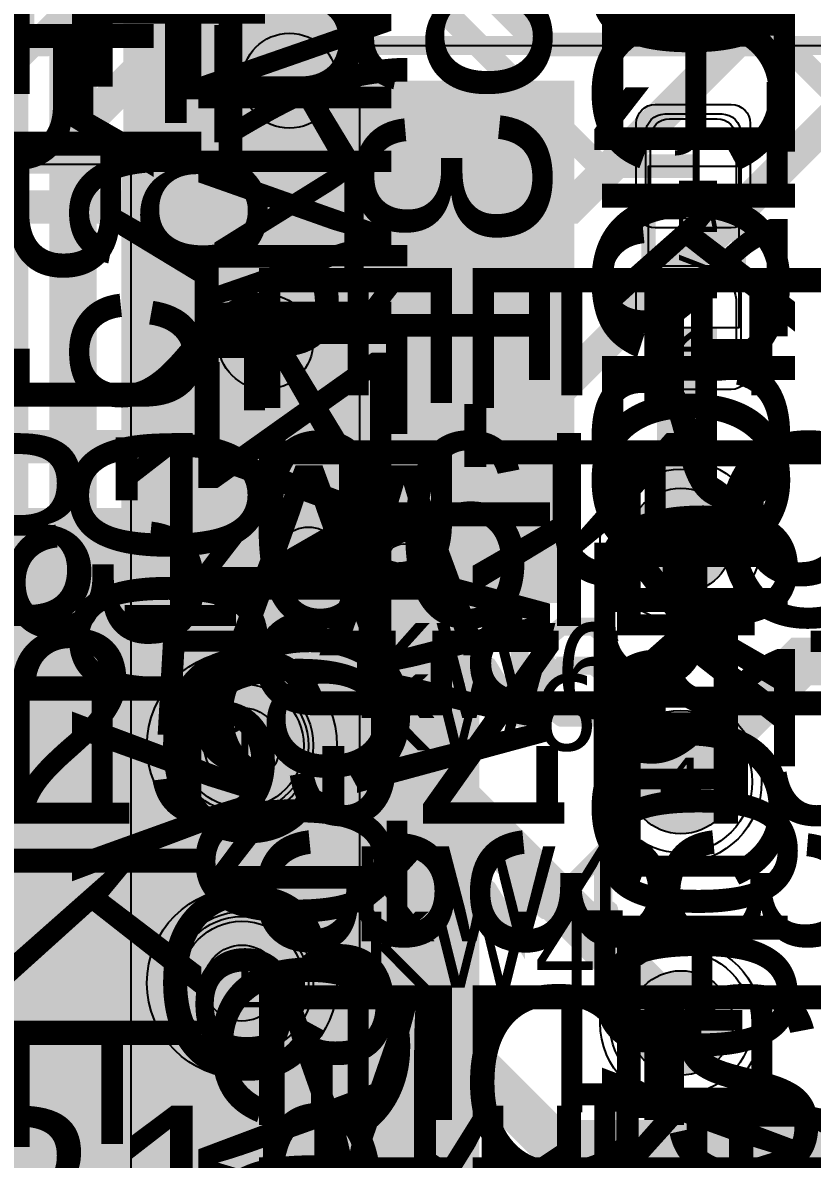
# Model space of a CAD drawing. Extents: x -98 to 119, y -207 to 98.
# Drawn here: x 42.19 to 50.5, y -7.61 to 4.36 of the extents above; entities that cross this region are included whole.
import ezdxf
from ezdxf.enums import TextEntityAlignment as Align

# ---------------------------------------------------------------- set-up
doc = ezdxf.new("R2010")
doc.units = 0
doc.header["$MEASUREMENT"] = 0
for name, color, linetype in [('ASSEMBLY_OUTLINES_BTM', 191, 'CONTINUOUS'), ('ASSEMBLY_OUTLINES_TOP', 102, 'CONTINUOUS'), ('ASSEMBLY_PART_NUMBERS_BTM', 191, 'CONTINUOUS'), ('ASSEMBLY_PART_NUMBERS_TOP', 102, 'CONTINUOUS'), ('ASSEMBLY_REF_DES_BTM', 191, 'CONTINUOUS'), ('ASSEMBLY_REF_DES_TOP', 102, 'CONTINUOUS'), ('BOARD_OUTLINE', 10, 'CONTINUOUS'), ('DRILL_DRAWING', 21, 'CONTINUOUS'), ('GENERATED_SILKSCREEN_BTM', 255, 'CONTINUOUS'), ('GENERATED_SILKSCREEN_TOP', 140, 'CONTINUOUS'), ('MANUFACTURING_OUTLINES', 10, 'CONTINUOUS'), ('MOUNTING_HOLES_LAYER_BOT17', 42, 'CONTINUOUS'), ('MOUNTING_HOLES_LAYER_TOP', 42, 'CONTINUOUS'), ('PART_HOLES_LAYER_BOTTOM', 30, 'CONTINUOUS'), ('PART_HOLES_LAYER_TOP', 30, 'CONTINUOUS'), ('PART_PADS_LAYER_BOTTOM', 230, 'CONTINUOUS'), ('PART_PADS_LAYER_TOP', 150, 'CONTINUOUS'), ('PART_PADS_SMD_TOP', 150, 'CONTINUOUS'), ('PIN_NUMBERS_BTM', 8, 'CONTINUOUS'), ('PIN_NUMBERS_TOP', 8, 'CONTINUOUS'), ('PLACEMENT_OUTLINES_BTM', 222, 'CONTINUOUS'), ('PLACEMENT_OUTLINES_TOP', 130, 'CONTINUOUS'), ('PLANE_DATA_LAYER_BOTTOM', 230, 'CONTINUOUS'), ('PLANE_DATA_LAYER_TOP', 150, 'CONTINUOUS'), ('PLANE_SHAPES_LAYER_BOTTOM', 230, 'CONTINUOUS'), ('PLANE_SHAPES_LAYER_TOP', 150, 'CONTINUOUS'), ('ROUTE_BORDER', 151, 'CONTINUOUS'), ('SILKSCREEN_OUTLINES_BTM', 211, 'CONTINUOUS'), ('SILKSCREEN_OUTLINES_TOP', 150, 'CONTINUOUS'), ('SILKSCREEN_REF_DES_TOP', 150, 'CONTINUOUS'), ('SOLDERMASK_PADS_BTM', 12, 'CONTINUOUS'), ('SOLDERMASK_PADS_TOP', 180, 'CONTINUOUS'), ('SOLDERPASTE_PADS_TOP', 180, 'CONTINUOUS'), ('TRACES_LAYER_BOTTOM', 230, 'CONTINUOUS'), ('TRACES_LAYER_TOP', 150, 'CONTINUOUS'), ('VIA_HOLES_LAYER_BOTTOM', 30, 'CONTINUOUS'), ('VIA_HOLES_LAYER_TOP', 30, 'CONTINUOUS'), ('VIA_PADS_LAYER_BOTTOM', 230, 'CONTINUOUS'), ('VIA_PADS_LAYER_TOP', 150, 'CONTINUOUS')]:
    doc.layers.add(name, color=color, linetype=linetype)
doc.styles.add('COURIER_NEW', font='COUR.TTF')
doc.styles.add('VERDANA', font='verdana.TTF')
doc.styles.add('VERIBEST_GERBER_0', font='txt')

msp = doc.modelspace()

# ---------------------------------------------------------------- hatches: boundary and pattern name
at = {"layer": 'ASSEMBLY_OUTLINES_TOP'}
h = msp.add_hatch(color=256, dxfattribs=at)
edge = h.paths.add_edge_path()
edge.add_arc((44.5, -3.25), 0.75, 0, 360)
h = msp.add_hatch(color=256, dxfattribs=at)
edge = h.paths.add_edge_path()
edge.add_arc((44.5, -5.75), 0.75, 0, 360)
at = {"layer": 'MOUNTING_HOLES_LAYER_BOT17'}
h = msp.add_hatch(color=256, dxfattribs=at)
edge = h.paths.add_edge_path()
edge.add_arc((45, 3.75), 0.5, 0, 360)
h = msp.add_hatch(color=256, dxfattribs=at)
edge = h.paths.add_edge_path()
edge.add_arc((44.75, 1), 0.5, 0, 360)
at = {"layer": 'MOUNTING_HOLES_LAYER_TOP'}
h = msp.add_hatch(color=256, dxfattribs=at)
edge = h.paths.add_edge_path()
edge.add_arc((45, 3.75), 0.5, 0, 360)
h = msp.add_hatch(color=256, dxfattribs=at)
edge = h.paths.add_edge_path()
edge.add_arc((44.75, 1), 0.5, 0, 360)
at = {"layer": 'PART_HOLES_LAYER_BOTTOM'}
h = msp.add_hatch(color=256, dxfattribs=at)
edge = h.paths.add_edge_path()
edge.add_arc((49.12, -1.09), 0.55, 0, 360)
h = msp.add_hatch(color=256, dxfattribs=at)
edge = h.paths.add_edge_path()
edge.add_arc((44.5, -3.25), 0.4, 0, 360)
h = msp.add_hatch(color=256, dxfattribs=at)
edge = h.paths.add_edge_path()
edge.add_arc((49.12, -3.63), 0.55, 0, 360)
h = msp.add_hatch(color=256, dxfattribs=at)
edge = h.paths.add_edge_path()
edge.add_arc((44.5, -5.75), 0.4, 0, 360)
h = msp.add_hatch(color=256, dxfattribs=at)
edge = h.paths.add_edge_path()
edge.add_arc((49.12, -6.17), 0.55, 0, 360)
at = {"layer": 'PART_HOLES_LAYER_TOP'}
h = msp.add_hatch(color=256, dxfattribs=at)
edge = h.paths.add_edge_path()
edge.add_arc((49.12, -1.09), 0.55, 0, 360)
h = msp.add_hatch(color=256, dxfattribs=at)
edge = h.paths.add_edge_path()
edge.add_arc((44.5, -3.25), 0.4, 0, 360)
h = msp.add_hatch(color=256, dxfattribs=at)
edge = h.paths.add_edge_path()
edge.add_arc((49.12, -3.63), 0.55, 0, 360)
h = msp.add_hatch(color=256, dxfattribs=at)
edge = h.paths.add_edge_path()
edge.add_arc((44.5, -5.75), 0.4, 0, 360)
h = msp.add_hatch(color=256, dxfattribs=at)
edge = h.paths.add_edge_path()
edge.add_arc((49.12, -6.17), 0.55, 0, 360)
at = {"layer": 'PLANE_DATA_LAYER_BOTTOM'}
h = msp.add_hatch(color=256, dxfattribs=at)
h.paths.add_polyline_path([(-96.5, 0, -1), (96.5, 0, -1)], flags=0)
h.paths.add_polyline_path([(92.251979, -7.43598, 0.726988162), (92.479659, -3.637852, -0.308609791), (92.431259, -3.566904, -0.009635255), (92.431316, -3.563968, 0.009635011), (92.5, -0.000006), (92.5, 0.000001, 0.053325255), (90.407665, 19.562826, -0.053326925), (90.405941, 19.578942), (90.405941, 19.578943, -0.238217909), (90.436919, 19.640273, 0.661755037), (89.584154, 23.221888, -0.295297583), (89.523137, 23.277841, 0.022401018), (87.08146, 31.194059, -0.086206302), (87.076996, 31.219756), (87.076996, 31.219757, -0.210183909), (87.101696, 31.275919, 0.679382507), (85.774921, 34.749845, -0.301864993), (85.705267, 34.797373, 0.047915829), (77.514669, 50.475005, -0.145307444), (77.502324, 50.516585, -0.123988701), (77.511414, 50.552678, 0.606608991), (75.516892, 53.486368, -0.274238992), (75.44586, 53.517962, 0.021523084), (70.565432, 59.806101, -0.177595235), (70.547363, 59.855368), (70.547363, 59.855369, -0.111833303), (70.5548, 59.888203, 0.661755452), (68.116894, 62.64715, -0.295297373), (68.036725, 62.667806, 0.05833458), (51.722715, 76.687749, -0.249337829), (51.689123, 76.750923), (51.689123, 76.750924, -0.060759886), (51.691357, 76.76924, 0.714966399), (48.509213, 78.818582, -0.314871124), (48.42205, 78.81342, 0.022806677), (41.042088, 82.896302, -0.285136953), (40.999698, 82.964591), (40.999698, 82.964596, -0.004247023), (40.999709, 82.965891, 0.647046608), (37.697353, 84.5176, -0.289754858), (37.616734, 84.505806, 0.052943541), (19.031563, 90.52099, -0.30833592), (18.972104, 90.582877, 0.696982245), (15.284156, 91.27756, -0.308339612), (15.206255, 91.241547, 0.022370691), (6.993138, 92.235275, -0.315204372), (6.925536, 92.290658, 0.715888063), (3.14462, 92.496703, -0.315205261), (3.0714, 92.448994, 0.063468058), (-20.215283, 90.264015, -0.320142253), (-20.296827, 90.298428, 0.72963938), (-23.995319, 89.386755, -0.320144031), (-24.051528, 89.318386, 0.018663537), (-30.645576, 87.275991, -0.309865735), (-30.72878, 87.298418, 0.701170836), (-34.249879, 85.978007, -0.002752694), (-34.249874, 85.977168, -0.30685575), (-34.29782, 85.9064, 0.04916641), (-50.410548, 77.556603, -0.32354836), (-50.499711, 77.561018, 0.739212756), (-53.660594, 75.408706, -0.075169868), (-53.657188, 75.386179), (-53.657188, 75.386178, -0.242479425), (-53.68916, 75.324127, 0.019967737), (-59.527063, 70.80098, -0.298487087), (-59.610009, 70.791065, 0.556724412), (-62.5, 69), (-62.5, 68.999999, 0.082708518), (-62.392031, 68.351756, -0.298487573), (-62.412702, 68.270818, 0.067186589), (-78.279974, 49.27977, -0.277817809), (-78.350169, 49.24438, 0.436350868), (-80.5, 47.25), (-80.5, 47.249999, 0.141466326), (-80.192238, 46.184011, -0.141465884), (-80.180512, 46.143397), (-80.180512, 46.143396, -0.131190735), (-80.190652, 46.105416, 0.019294819), (-83.506407, 39.786053, -0.312206796), (-83.581614, 39.742899, 0.439123468), (-85.75, 37.75, 0.204829615), (-85.131688, 36.303992, -0.204830708), (-85.10813, 36.248899), (-85.10813, 36.248898, -0.100919006), (-85.114214, 36.219062, 0.048097759), (-90.466303, 19.289839, -0.314870423), (-90.530154, 19.230281, 0.714965653), (-91.24073, 15.512631, -0.269378312), (-91.202277, 15.446437), (-91.202277, 15.446436, -0.041929831), (-91.203345, 15.433723, 0.018841331), (-92.106444, 8.523669, -0.32827121), (-92.166453, 8.456161, 0.354028014), (-93.75, 6.5), (-93.75, 6.499999, 0.314708299), (-92.438077, 4.622088, -0.31470689), (-92.388093, 4.55054), (-92.388093, 4.550537, -0.012285748), (-92.388185, 4.546794, 0.012294179), (-92.5, 0.00001), (-92.5, -0.000004, 0.052933393), (-90.438132, -19.421494, -0.329408644), (-90.475468, -19.504015, 0.27173254), (-91.5, -21.25, 0.401597711), (-89.586502, -23.248128, -0.329404507), (-89.516056, -23.305059, 0.021307354), (-87.207653, -30.839509, -0.322177334), (-87.232533, -30.924924, 0.230665932), (-88, -32.499999), (-88, -32.5, 0.431495031), (-85.882787, -34.496562, -0.3221788), (-85.807634, -34.544174, 0.048016175), (-77.643233, -50.277018, -0.303878783), (-77.644537, -50.3618, 0.152518996), (-78, -51.499999), (-78, -51.5, 0.481982915), (-75.552374, -53.449264, -0.303883418), (-75.473145, -53.479475, 0.021991255), (-70.483925, -59.90214, -0.318621499), (-70.47622, -59.989968, 0.725399056), (-67.952631, -62.834176, -0.318624212), (-67.866344, -62.852281, 0.062392529), (-50.265124, -77.650932, -0.254356234), (-50.230332, -77.714899), (-50.230332, -77.7149, -0.034453173), (-50.231054, -77.725364, 0.034451935), (-50.25, -78), (-50.25, -78.000001, 0.603308224), (-47.119729, -79.649997, -0.291362646), (-47.037917, -79.64725, 0.02294124), (-39.54278, -83.621879, -0.290012797), (-39.499155, -83.690765), (-39.499155, -83.690766, -0.007130353), (-39.499186, -83.692939, 0.007132964), (-39.5, -83.749994), (-39.5, -83.75, 0.658082965), (-36.126004, -85.203319, -0.297762979), (-36.043963, -85.188513, 0.049016344), (-18.771876, -90.575199, -0.301861306), (-18.712566, -90.635139, 0.679381768), (-15.056336, -91.31372, -0.301864385), (-14.979467, -91.279054, 0.021749122), (-6.993138, -92.235275, -0.315204372), (-6.925536, -92.290658, 0.715888063), (-3.14462, -92.496703, -0.315205261), (-3.0714, -92.448994, 0.06250827), (19.869968, -90.340657, -0.345566403), (19.954737, -90.381493, 0.794356815), (23.75, -89.500001), (23.75, -89.499973, 0.005086864), (23.749586, -89.459281, -0.345588489), (23.806159, -89.384097, 0.021469451), (31.383958, -87.013201, -0.314446926), (31.468175, -87.035889, 0.700130836), (35, -85.75), (35, -85.749988, 0.009099261), (34.998675, -85.677212, -0.009057228), (34.998625, -85.674452), (34.998625, -85.674439, -0.304472205), (35.045955, -85.60392, 0.047985464), (50.721249, -77.353765, -0.31444166), (50.808431, -77.356288, 0.616218308), (54, -75.75), (54, -75.749999, 0.067758174), (53.927211, -75.215343, -0.067753523), (53.924438, -75.194974), (53.924438, -75.194973, -0.241537288), (53.95619, -75.13308, 0.022365821), (60.452055, -70.01285, -0.313111549), (60.538488, -70.003709, 0.710095351), (63.344013, -67.475653, -0.099717589), (63.33807, -67.446151), (63.33807, -67.44615, -0.206928064), (63.362073, -67.390635, 0.058205552), (77.187807, -50.973449, -0.317486674), (77.269693, -50.94147, 0.722224143), (79.294241, -47.729048, -0.173873661), (79.276877, -47.680625, -0.136094565), (79.287761, -47.641379, 0.020523482), (82.926938, -40.980152, -0.353003204), (83.013777, -40.939997, 0.48811211), (85.5, -39), (85.5, -38.999999, 0.240073604), (84.675602, -37.381988, -0.240072951), (84.644192, -37.320342), (84.644192, -37.320341, -0.104105615), (84.650658, -37.289623, 0.050546739), (90.411157, -19.546683, -0.32146983), (90.476988, -19.487077, 0.38127918), (92.25, -17.5, 0.275143701), (91.203224, -15.741772, -0.275142487), (91.163342, -15.674784), (91.163342, -15.674783, -0.042554947), (91.164442, -15.661882, 0.022235783), (92.195155, -7.50356, -0.319196338)], flags=0)
h = msp.add_hatch(color=256, dxfattribs=at)
h.paths.add_polyline_path([(47, -11.935693, -0.379782878), (46.932843, -12.011354, 0.168170318), (46.638626, -12.154268), (44.703654, -14.08924, -0.239274377), (44.638081, -14.110656, 3.061799276), (45.389344, -14.861919, -0.038522588), (45.388442, -14.850229), (45.388442, -14.850227, -0.198909956), (45.41076, -14.796346), (46.869918, -13.337188, -0.668181994), (47, -13.391069), (47, -25.6738, -0.414213562), (46.9238, -25.75), (41.3262, -25.75, -0.414213562), (41.25, -25.6738), (41.25, -0.8262, -0.414213562), (41.3262, -0.75), (46.9238, -0.75, -0.414213562), (47, -0.8262)], flags=0)
h.paths.add_polyline_path([(43.6, -10.25, -1), (45.4, -10.25, -1)], flags=0)
h.paths.add_polyline_path([(43.6, -5.75, -1), (45.4, -5.75, -1)], flags=0)
h.paths.add_polyline_path([(43.6, -3.25, -1), (45.4, -3.25, -1)], flags=0)
at = {"layer": 'PLANE_DATA_LAYER_TOP'}
h = msp.add_hatch(color=256, dxfattribs=at)
h.paths.add_polyline_path([(48, -1.6738, -0.414213562), (47.9238, -1.75), (43.3262, -1.75, -0.414213562), (43.25, -1.6738), (43.25, 5.749992, 0.414213562), (43.249992, 5.75), (42.38867, 5.75, -0.198913366), (42.334788, 5.772318), (41.003793, 7.103313, -0.138572885), (40.983563, 7.139481, 0.789155423), (39.816437, 7.139481, -0.138572885), (39.796207, 7.103313), (39.715212, 7.022318, -0.198913366), (39.66133, 7), (31.99107, 7, -0.414213562), (31.91487, 7.0762), (31.91487, 7.076201, -0.198909956), (31.937188, 7.130082), (32.220329, 7.413223, 0.198912215), (32.366776, 7.766776), (32.366776, 18.396316, -0.198909956), (32.389094, 18.450197), (33.416579, 19.477682, -0.198913366), (33.470461, 19.5), (34.046107, 19.5, -0.138574011), (34.085987, 19.488731, 0.680804856), (34.97837, 20.15965, -0.067431751), (34.975623, 20.179926, -0.414213562), (35.051823, 20.256126), (37.541395, 20.256126, -0.198913366), (37.595277, 20.233808), (39.02059, 18.808495, -0.198909956), (39.042908, 18.754614), (39.042908, 15.165975, 0.198912367), (39.152743, 14.90081), (39.314695, 14.738859, -0.198909956), (39.337013, 14.684978), (39.337013, 14.684977, -0.267459223), (39.299033, 14.619055, 0.00633186), (39.285984, 14.611268, -0.138563218), (39.246107, 14.6), (37.53867, 14.6, -0.198913366), (37.484788, 14.622318), (34.522318, 17.584788, -0.198909956), (34.5, 17.638669), (34.5, 17.646107, -0.138574011), (34.511269, 17.685987, 0.138572509), (34.6, 18, 1), (33.4, 18, 0.138572509), (33.488731, 17.685987, -0.138574011), (33.5, 17.646107), (33.5, 17.4, 0.198912215), (33.646447, 17.046447), (36.946447, 13.746447, 0.198912215), (37.3, 13.6), (39.246107, 13.6, -0.138574011), (39.285987, 13.588731, 0.42165113), (40.119057, 13.799035, -0.492568708), (40.238859, 13.814695), (40.537003, 13.516551, -0.198909956), (40.559321, 13.46267), (40.559321, 10.178738, 0.198912367), (40.669156, 9.913573), (43.75, 6.83273), (45.477682, 5.105048, -0.198909956), (45.5, 5.051167), (45.5, 4.739242, -0.538392136), (45.393793, 4.669199, 0.5383923), (44, 3.75), (44, 3.749999, 0.965178646), (45.99749, 3.679195, -0.393608307), (46.073499, 3.75), (46.801166, 3.75, -0.198913366), (46.855048, 3.727682), (47.977682, 2.605048, -0.198909956), (48, 2.551167)], flags=0)
h.paths.add_polyline_path([(43.75, 1, -1), (45.75, 1, -1)], flags=0)
at = {"layer": 'PLANE_SHAPES_LAYER_BOTTOM'}
h = msp.add_hatch(color=256, dxfattribs=at)
h.paths.add_polyline_path([(-96.5, 0, -1), (96.5, 0, -1)], flags=0)
h.paths.add_polyline_path([(-92.5, 0, -1), (92.5, 0, -1)], flags=0)
at = {"layer": 'PLANE_SHAPES_LAYER_TOP'}
h = msp.add_hatch(color=256, dxfattribs=at)
h.paths.add_polyline_path([(-96.31345, 0, -1), (96.81345, 0, -1)], flags=0)
h.paths.add_polyline_path([(-92.25, 0, -1), (92.75, 0, -1)], flags=0)
at = {"layer": 'VIA_HOLES_LAYER_BOTTOM'}
h = msp.add_hatch(color=256, dxfattribs=at)
edge = h.paths.add_edge_path()
edge.add_arc((45.2, -1.3), 0.175, 0, 360)
h = msp.add_hatch(color=256, dxfattribs=at)
edge = h.paths.add_edge_path()
edge.add_arc((46.2, -1.3), 0.175, 0, 360)
at = {"layer": 'VIA_HOLES_LAYER_TOP'}
h = msp.add_hatch(color=256, dxfattribs=at)
edge = h.paths.add_edge_path()
edge.add_arc((45.2, -1.3), 0.175, 0, 360)
h = msp.add_hatch(color=256, dxfattribs=at)
edge = h.paths.add_edge_path()
edge.add_arc((46.2, -1.3), 0.175, 0, 360)

# ---------------------------------------------------------------- linework, layer by layer
at = {"layer": 'ASSEMBLY_OUTLINES_BTM', "const_width": 0.2}
for points in [[(45.74, -24.08), (45.74, 4.12), (55.04, 4.12), (55.04, -24.08)], [(34.03, -30.33), (34.03, 2.87), (43.33, 2.87), (43.33, -30.33)]]:
    msp.add_lwpolyline(points, close=True, dxfattribs=at)
at = {"layer": 'ASSEMBLY_OUTLINES_TOP'}
msp.add_lwpolyline([(48.78, 1.15), (48.78, 2.85), (49.73, 2.85), (49.73, 1.15)], close=True, dxfattribs=at)
for centre in [(44.5, -3.25), (44.5, -5.75)]:
    msp.add_circle(centre, 0.75, dxfattribs=at)
at = {"layer": 'BOARD_OUTLINE', "const_width": 0.1}
msp.add_lwpolyline([(-97.5, 0, -1), (97.5, 0, -1)], format="xyb", close=True, dxfattribs=at)
at = {"layer": 'GENERATED_SILKSCREEN_BTM', "const_width": 0.15}
for points in [[(42.21, 4.2204), (42.3196, 4.086), (42.3236, 4.0836), (42.3268, 4.0828), (42.3292, 4.0812), (42.3324, 4.0804), (42.442, 4.0804), (42.4444, 4.0812), (42.45, 4.0828), (42.454, 4.0836), (42.4556, 4.086), (42.8884, 4.6188)], [(42.8676, 4.6444), (42.434, 4.1124), (42.3404, 4.1124), (42.2396, 4.2372), (42.2396, 4.4956)], [(42.974, 4.6188), (42.974, 4.0964), (42.9756, 4.0908), (42.9788, 4.086), (42.9844, 4.0836), (42.9908, 4.0828), (42.9964, 4.0836), (43.002, 4.086), (43.0052, 4.0908), (43.0068, 4.0964), (43.0068, 4.6356)], [(42.2068, 4.5004), (42.2068, 4.2308), (42.2076, 4.2276), (42.2076, 4.2268), (42.2084, 4.226), (42.2092, 4.2236), (42.21, 4.2204)]]:
    msp.add_lwpolyline(points, dxfattribs=at)
for points in [[(55.040005, -24.08, -0.414213562), (55.04, -24.080005), (45.74, -24.080005, -0.414213562), (45.739995, -24.08), (45.739995, 4.12, -0.414213562), (45.74, 4.120005), (53.492294, 4.120005, 0.000005999), (53.492292, 4.119995), (45.740005, 4.119995), (45.740005, -24.079995), (55.039995, -24.079995), (55.039995, 4.119995), (54.307708, 4.119995, 0.000005999), (54.307706, 4.120005), (55.04, 4.120005, -0.414213562), (55.040005, 4.12), (55.040005, -24.08)], [(43.330005, -30.33, -0.414213562), (43.33, -30.330005), (35.508649, -30.330005, 0.000004856), (35.508651, -30.329995), (43.329995, -30.329995), (43.329995, 2.869995), (34.030005, 2.869995), (34.030005, -30.329995), (34.491349, -30.329995, 0.000004856), (34.491351, -30.330005), (34.03, -30.330005, -0.414213562), (34.029995, -30.33), (34.029995, 2.87, -0.414213562), (34.03, 2.870005), (43.33, 2.870005, -0.414213562), (43.330005, 2.87), (43.330005, -30.33)]]:
    msp.add_lwpolyline(points, format="xyb", dxfattribs=at)
at = {"layer": 'GENERATED_SILKSCREEN_TOP', "const_width": 0.15}
for points in [[(48.780005, 1.716164, 0.000011642), (48.779995, 1.716156), (48.779995, 2.283844, 0.000011642), (48.780005, 2.283836), (48.780005, 1.716164)], [(49.730005, 1.707902, 0.000012231), (49.729995, 1.707911), (49.729995, 2.292089, 0.000012231), (49.730005, 2.292098), (49.730005, 1.707902)]]:
    msp.add_lwpolyline(points, format="xyb", dxfattribs=at)
for points in [[(46.4915, -2.014), (46.4955, -2.008), (46.4965, -2.001), (46.4955, -1.993), (46.4915, -1.987), (46.4865, -1.982), (46.4795, -1.979), (46.4765, -1.978), (46.4725, -1.978), (46.4695, -1.979), (46.4665, -1.981), (45.8255, -2.503), (45.8255, -1.997), (45.8235, -1.99), (45.8185, -1.984), (45.8115, -1.981), (45.8035, -1.98), (45.7965, -1.981), (45.7905, -1.984), (45.7855, -1.99), (45.7835, -1.997), (45.7835, -2.957), (45.7855, -2.965), (45.7905, -2.97), (45.7965, -2.973), (45.8035, -2.974), (45.8115, -2.973), (45.8185, -2.97), (45.8235, -2.965), (45.8255, -2.957), (45.8255, -2.555), (45.9915, -2.421), (46.4645, -2.97), (46.4675, -2.973), (46.4705, -2.975), (46.4735, -2.976), (46.4765, -2.976), (46.4835, -2.973), (46.4895, -2.969), (46.4945, -2.964), (46.4975, -2.957), (46.4975, -2.95), (46.4965, -2.946), (46.4945, -2.943), (46.0215, -2.394), (46.4915, -2.014)], [(46.7285, -2.957), (46.7305, -2.964), (46.7335, -2.968), (46.7395, -2.971), (46.7455, -2.973), (46.7525, -2.975), (46.7575, -2.975), (46.7625, -2.972), (46.7675, -2.967), (47.0865, -2.449), (47.4065, -2.967), (47.4105, -2.972), (47.4145, -2.975), (47.4205, -2.975), (47.4265, -2.973), (47.4335, -2.971), (47.4395, -2.968), (47.4425, -2.963), (47.4435, -2.957), (47.4435, -1.997), (47.4415, -1.99), (47.4365, -1.984), (47.4305, -1.981), (47.4235, -1.98), (47.4165, -1.981), (47.4095, -1.984), (47.4045, -1.99), (47.4035, -1.997), (47.4035, -2.884), (47.1045, -2.397), (47.1005, -2.394), (47.0955, -2.392), (47.0915, -2.391), (47.0865, -2.391), (47.0815, -2.391), (47.0775, -2.392), (47.0735, -2.394), (47.0685, -2.397), (46.7705, -2.884), (46.7705, -1.997), (46.7685, -1.99), (46.7635, -1.984), (46.7565, -1.981), (46.7485, -1.98), (46.7415, -1.981), (46.7355, -1.984), (46.7305, -1.99), (46.7285, -1.997), (46.7285, -2.954), (46.7285, -2.957)], [(48.2135, -1.981), (48.3815, -2.118), (48.3865, -2.123), (48.3875, -2.131), (48.3865, -2.137), (48.3845, -2.142), (48.3815, -2.146), (48.3765, -2.15), (48.3715, -2.153), (48.3665, -2.154), (48.3615, -2.154), (48.3575, -2.151), (48.1935, -2.018), (47.8695, -2.018), (47.7155, -2.144), (47.7155, -2.503), (47.8515, -2.392), (47.8555, -2.391), (47.8575, -2.39), (47.8585, -2.39), (47.8585, -2.389), (47.8635, -2.388), (48.2005, -2.388), (48.2045, -2.389), (48.2045, -2.39), (48.2065, -2.39), (48.2095, -2.391), (48.2125, -2.392), (48.3815, -2.528), (48.3825, -2.531), (48.3845, -2.532), (48.3855, -2.533), (48.3855, -2.535), (48.3875, -2.542), (48.3885, -2.545), (48.3885, -2.82), (48.3875, -2.825), (48.3855, -2.829), (48.3845, -2.833), (48.3815, -2.836), (48.2135, -2.973), (48.2085, -2.975), (48.2075, -2.976), (48.2055, -2.976), (48.2035, -2.977), (48.2025, -2.977), (48.2005, -2.977), (47.8635, -2.977), (47.8595, -2.976), (47.8555, -2.975), (47.8515, -2.973), (47.6835, -2.836), (47.6815, -2.834), (47.6795, -2.833), (47.6775, -2.83), (47.6755, -2.823), (47.6745, -2.82), (47.6745, -2.134), (47.6755, -2.129), (47.6775, -2.125), (47.6795, -2.123), (47.6815, -2.121), (47.6835, -2.118), (47.8515, -1.981), (47.8555, -1.98), (47.8585, -1.979), (47.8595, -1.978), (47.8635, -1.977), (48.2005, -1.977), (48.2045, -1.978), (48.2055, -1.978), (48.2065, -1.979), (48.2095, -1.98), (48.2135, -1.981)], [(47.7155, -2.555), (47.7155, -2.81), (47.8695, -2.936), (48.1925, -2.936), (48.3485, -2.81), (48.3485, -2.555), (48.1925, -2.428), (47.8695, -2.428), (47.7155, -2.555)], [(46.4915, -4.364), (46.4955, -4.358), (46.4965, -4.351), (46.4955, -4.343), (46.4915, -4.337), (46.4865, -4.332), (46.4795, -4.329), (46.4765, -4.328), (46.4725, -4.328), (46.4695, -4.329), (46.4665, -4.331), (45.8255, -4.853), (45.8255, -4.347), (45.8235, -4.34), (45.8185, -4.334), (45.8115, -4.331), (45.8035, -4.33), (45.7965, -4.331), (45.7905, -4.334), (45.7855, -4.34), (45.7835, -4.347), (45.7835, -5.307), (45.7855, -5.315), (45.7905, -5.32), (45.7965, -5.323), (45.8035, -5.324), (45.8115, -5.323), (45.8185, -5.32), (45.8235, -5.315), (45.8255, -5.307), (45.8255, -4.905), (45.9915, -4.771), (46.4645, -5.32), (46.4675, -5.323), (46.4705, -5.325), (46.4735, -5.326), (46.4765, -5.326), (46.4835, -5.323), (46.4895, -5.319), (46.4945, -5.314), (46.4975, -5.307), (46.4975, -5.3), (46.4965, -5.296), (46.4945, -5.293), (46.0215, -4.744), (46.4915, -4.364)], [(46.7285, -5.307), (46.7305, -5.314), (46.7335, -5.318), (46.7395, -5.321), (46.7455, -5.323), (46.7525, -5.325), (46.7575, -5.325), (46.7625, -5.322), (46.7675, -5.317), (47.0865, -4.799), (47.4065, -5.317), (47.4105, -5.322), (47.4145, -5.325), (47.4205, -5.325), (47.4265, -5.323), (47.4335, -5.321), (47.4395, -5.318), (47.4425, -5.313), (47.4435, -5.307), (47.4435, -4.347), (47.4415, -4.34), (47.4365, -4.334), (47.4305, -4.331), (47.4235, -4.33), (47.4165, -4.331), (47.4095, -4.334), (47.4045, -4.34), (47.4035, -4.347), (47.4035, -5.234), (47.1045, -4.747), (47.1005, -4.744), (47.0955, -4.742), (47.0915, -4.741), (47.0865, -4.741), (47.0815, -4.741), (47.0775, -4.742), (47.0735, -4.744), (47.0685, -4.747), (46.7705, -5.234), (46.7705, -4.347), (46.7685, -4.34), (46.7635, -4.334), (46.7565, -4.331), (46.7485, -4.33), (46.7415, -4.331), (46.7355, -4.334), (46.7305, -4.34), (46.7285, -4.347), (46.7285, -5.304), (46.7285, -5.307)], [(48.2815, -5.307), (48.2825, -5.315), (48.2875, -5.32), (48.2945, -5.323), (48.3015, -5.324), (48.3085, -5.323), (48.3145, -5.32), (48.3195, -5.315), (48.3215, -5.307), (48.3215, -5.004), (48.3685, -5.004), (48.3755, -5.002), (48.3815, -4.998), (48.3845, -4.991), (48.3855, -4.984), (48.3845, -4.976), (48.3815, -4.969), (48.3755, -4.964), (48.3685, -4.963), (48.3215, -4.963), (48.3215, -4.375), (48.3205, -4.37), (48.3175, -4.366), (48.3135, -4.362), (48.3085, -4.359), (48.3025, -4.357), (48.2965, -4.356), (48.2915, -4.357), (48.2865, -4.361), (47.6795, -4.968), (47.6755, -4.974), (47.6735, -4.98), (47.6745, -4.986), (47.6785, -4.993), (47.6805, -4.998), (47.6845, -5.001), (47.6885, -5.003), (47.6935, -5.004), (48.2815, -5.004), (48.2815, -5.307)], [(47.7435, -4.963), (48.2815, -4.427), (48.2815, -4.963), (47.7435, -4.963)]]:
    msp.add_lwpolyline(points, dxfattribs=at)
for points in [[(43.5, -3.25, -1), (45.5, -3.25, -1)], [(43.5, -5.75, -1), (45.5, -5.75, -1)]]:
    msp.add_lwpolyline(points, format="xyb", close=True, dxfattribs=at)
at = {"layer": 'MANUFACTURING_OUTLINES'}
msp.add_circle((0, 0), 97.575405, dxfattribs=at)
at = {"layer": 'MOUNTING_HOLES_LAYER_BOT17'}
for centre in [(45, 3.75), (44.75, 1)]:
    msp.add_circle(centre, 0.5, dxfattribs=at)
at = {"layer": 'MOUNTING_HOLES_LAYER_TOP'}
for centre in [(45, 3.75), (44.75, 1)]:
    msp.add_circle(centre, 0.5, dxfattribs=at)
at = {"layer": 'PART_HOLES_LAYER_BOTTOM'}
for centre, radius in [((49.12, -1.09), 0.55), ((44.5, -3.25), 0.4), ((49.12, -3.63), 0.55), ((44.5, -5.75), 0.4), ((49.12, -6.17), 0.55)]:
    msp.add_circle(centre, radius, dxfattribs=at)
at = {"layer": 'PART_HOLES_LAYER_TOP'}
for centre, radius in [((49.12, -1.09), 0.55), ((44.5, -3.25), 0.4), ((49.12, -3.63), 0.55), ((44.5, -5.75), 0.4), ((49.12, -6.17), 0.55)]:
    msp.add_circle(centre, radius, dxfattribs=at)
at = {"layer": 'PART_PADS_LAYER_BOTTOM'}
for centre, radius in [((49.12, -1.09), 0.75), ((44.5, -3.25), 0.65), ((49.12, -3.63), 0.75), ((44.5, -5.75), 0.65), ((49.12, -6.17), 0.75)]:
    msp.add_circle(centre, radius, dxfattribs=at)
at = {"layer": 'PART_PADS_LAYER_TOP'}
for centre, radius in [((49.12, -1.09), 0.75), ((44.5, -3.25), 0.65), ((49.12, -3.63), 0.75), ((44.5, -5.75), 0.65), ((49.12, -6.17), 0.75)]:
    msp.add_circle(centre, radius, dxfattribs=at)
at = {"layer": 'PART_PADS_SMD_TOP'}
for points in [[(49.55, 3.4, -0.414213562), (49.75, 3.2), (49.75, 2.5, -0.414213562), (49.55, 2.3), (48.95, 2.3, -0.414213562), (48.75, 2.5), (48.75, 3.2, -0.414213562), (48.95, 3.4)], [(49.55, 1.7, -0.414213562), (49.75, 1.5), (49.75, 0.8, -0.414213562), (49.55, 0.6), (48.95, 0.6, -0.414213562), (48.75, 0.8), (48.75, 1.5, -0.414213562), (48.95, 1.7)]]:
    msp.add_lwpolyline(points, format="xyb", close=True, dxfattribs=at)
at = {"layer": 'PLACEMENT_OUTLINES_BTM'}
for points in [[(45.74, -24.08), (45.74, 4.12), (55.04, 4.12), (55.04, -24.08)], [(34.03, -30.33), (34.03, 2.87), (43.33, 2.87), (43.33, -30.33)]]:
    msp.add_lwpolyline(points, close=True, dxfattribs=at)
at = {"layer": 'PLACEMENT_OUTLINES_TOP'}
msp.add_lwpolyline([(48.78, 1.15), (48.78, 2.85), (49.73, 2.85), (49.73, 1.15)], close=True, dxfattribs=at)
for centre in [(44.5, -3.25), (44.5, -5.75)]:
    msp.add_circle(centre, 1, dxfattribs=at)
at = {"layer": 'PLANE_SHAPES_LAYER_BOTTOM'}
msp.add_solid([(41.25, -25.75), (47, -25.75), (41.25, -0.75), (47, -0.75)], dxfattribs=at)
at = {"layer": 'PLANE_SHAPES_LAYER_TOP'}
for points in [[(41.25, -20.5), (42.25, -20.5), (41.25, 5.75), (42.25, 5.75)], [(43.25, -1.75), (45.5, -1.75), (43.25, 5.75), (45.5, 5.75)], [(45.5, -1.75), (48, -1.75), (45.5, 3.75), (48, 3.75)]]:
    msp.add_solid(points, dxfattribs=at)
at = {"layer": 'ROUTE_BORDER'}
msp.add_circle((0, 0), 96.5, dxfattribs=at)
at = {"layer": 'SILKSCREEN_OUTLINES_BTM'}
for points in [[(45.74, -24.08), (45.74, 4.12), (55.04, 4.12), (55.04, -24.08)], [(34.03, -30.33), (34.03, 2.87), (43.33, 2.87), (43.33, -30.33)]]:
    msp.add_lwpolyline(points, close=True, dxfattribs=at)
at = {"layer": 'SILKSCREEN_OUTLINES_TOP'}
msp.add_lwpolyline([(48.78, 1.15), (48.78, 2.85), (49.73, 2.85), (49.73, 1.15)], close=True, dxfattribs=at)
for centre in [(44.5, -3.25), (44.5, -5.75)]:
    msp.add_circle(centre, 1, dxfattribs=at)
at = {"layer": 'SOLDERMASK_PADS_BTM'}
for centre, radius in [((49.12, -1.09), 0.85), ((44.5, -3.25), 0.7), ((49.12, -3.63), 0.85), ((44.5, -5.75), 0.7), ((49.12, -6.17), 0.85)]:
    msp.add_circle(centre, radius, dxfattribs=at)
at = {"layer": 'SOLDERMASK_PADS_TOP'}
for points in [[(49.65, 3.5, -0.414213562), (49.85, 3.3), (49.85, 2.4, -0.414213562), (49.65, 2.2), (48.85, 2.2, -0.414213562), (48.65, 2.4), (48.65, 3.3, -0.414213562), (48.85, 3.5)], [(49.65, 1.8, -0.414213562), (49.85, 1.6), (49.85, 0.7, -0.414213562), (49.65, 0.5), (48.85, 0.5, -0.414213562), (48.65, 0.7), (48.65, 1.6, -0.414213562), (48.85, 1.8)]]:
    msp.add_lwpolyline(points, format="xyb", close=True, dxfattribs=at)
for centre, radius in [((49.12, -1.09), 0.85), ((44.5, -3.25), 0.7), ((49.12, -3.63), 0.85), ((44.5, -5.75), 0.7), ((49.12, -6.17), 0.85)]:
    msp.add_circle(centre, radius, dxfattribs=at)
at = {"layer": 'SOLDERPASTE_PADS_TOP'}
for points in [[(49.5, 3.35, -0.414213562), (49.7, 3.15), (49.7, 2.55, -0.414213562), (49.5, 2.35), (49, 2.35, -0.414213562), (48.8, 2.55), (48.8, 3.15, -0.414213562), (49, 3.35)], [(49.5, 1.65, -0.414213562), (49.7, 1.45), (49.7, 0.85, -0.414213562), (49.5, 0.65), (49, 0.65, -0.414213562), (48.8, 0.85), (48.8, 1.45, -0.414213562), (49, 1.65)]]:
    msp.add_lwpolyline(points, format="xyb", close=True, dxfattribs=at)
at = {"layer": 'TRACES_LAYER_BOTTOM'}
for points, const_width in [([(38.2, 3.3), (38.54894, 2.95106), (42.502189, 2.95106), (43.969563, 4.418434), (43.969563, 5.161414), (43.979, 5.170851), (43.979, 12.25907), (43.975, 12.26307), (43.975, 12.786397), (43.511397, 13.25), (43.375, 13.25), (43.3, 13.325), (43.3, 14)], 0.35), ([(29.9, -1.9), (30.441942, -1.358058), (30.813694, -1.358058), (36.184547, 4.012795), (38.468271, 4.012795), (38.906066, 3.575), (41.746752, 3.575), (43.529, 5.357248), (43.529, 12.072673), (43.525, 12.076673), (43.525, 12.6), (43.325, 12.8), (42.7, 12.8)], 0.25), ([(24.15, -1.45), (24.15, -2.026203), (25.302797, -3.179), (29.650904, -3.179), (35.249417, 2.419513), (47.959487, 2.419513), (51.289974, 5.75), (52.65, 5.75)], 0.35), ([(53.9, 4), (53.275, 4), (53.264308, 3.989308), (51.335767, 3.989308), (47.243938, -0.102521), (39.607479, -0.102521), (37.41, -2.3)], 0.35)]:
    msp.add_lwpolyline(points, dxfattribs=dict(at, const_width=const_width))
at = {"layer": 'TRACES_LAYER_TOP'}
for points, const_width in [([(30.7, 21.3), (31.325, 21.3), (31.993874, 20.631126), (37.728289, 20.631126), (39.417908, 18.941507), (39.417908, 15.165976), (40.934321, 13.649563), (40.934321, 10.178739), (48.26306, 2.85), (49.25, 2.85)], 0.25), ([(39.1, 20.4), (39.817908, 19.682092), (39.817908, 15.331662), (41.375, 13.77457), (41.375, 10.376059), (47.620321, 4.130738), (50.219262, 4.130738), (51.5, 2.85)], 0.25), ([(41.032389, 6.367611), (42.721229, 4.678771), (42.721229, -6.621229), (44.35, -8.25), (44.4, -8.25)], 0.5), ([(49.12, -1.09), (49.12, 0.195), (49.25, 0.325), (49.25, 1.15)], 0.5), ([(49.12, -3.63), (50.385876, -2.364124), (53.091942, -2.364124), (53.5, -1.956066), (53.5, 1.15)], 0.5), ([(44.5, -3.25), (46.204108, -3.25), (48.306827, -5.352719), (48.306827, -5.356827), (49.12, -6.17)], 0.5), ([(51.66, -8.71), (50.390759, -7.440759), (47.771363, -7.440759), (46.080604, -5.75), (44.5, -5.75)], 0.5)]:
    msp.add_lwpolyline(points, dxfattribs=dict(at, const_width=const_width))
at = {"layer": 'VIA_HOLES_LAYER_BOTTOM'}
for centre in [(45.2, -1.3), (46.2, -1.3)]:
    msp.add_circle(centre, 0.175, dxfattribs=at)
at = {"layer": 'VIA_HOLES_LAYER_TOP'}
for centre in [(45.2, -1.3), (46.2, -1.3)]:
    msp.add_circle(centre, 0.175, dxfattribs=at)
at = {"layer": 'VIA_PADS_LAYER_BOTTOM'}
for centre in [(45.2, -1.3), (46.2, -1.3)]:
    msp.add_circle(centre, 0.35, dxfattribs=at)
at = {"layer": 'VIA_PADS_LAYER_TOP'}
for centre in [(45.2, -1.3), (46.2, -1.3)]:
    msp.add_circle(centre, 0.35, dxfattribs=at)

# ---------------------------------------------------------------- texts
at = {"layer": 'ASSEMBLY_PART_NUMBERS_BTM', "style": 'VERIBEST_GERBER_0', "text_generation_flag": 2}
for s, p in [('SN74AHCT1G00DBVR', (41.54, 31)), ('APT2012CGCK', (48.21, 16)), ('ERJ-3EKF6200V', (42.71, 16)), ('APT2012SRCPRV', (48.21, 12.25)), ('QBLP631-IW', (45.71, 12.25)), ('ERJ-3EKF6200V', (48.29, 12.25)), ('SN74LVC1G08DBVR', (44.21, 8.25)), ('MMZ1608A182B', (44.04, 5.5)), ('ERJ-3EKF10R0V', (42.04, 5.25))]:
    msp.add_text(s, height=2.032, rotation=90, dxfattribs=at).set_placement(p, align=Align.TOP_LEFT)
at = {"layer": 'ASSEMBLY_PART_NUMBERS_TOP', "style": 'VERIBEST_GERBER_0'}
for p in [(46.71, 2), (48.96, 2), (50.96, 2)]:
    msp.add_text('ERJ-3EKF2000V', height=2.032, rotation=270, dxfattribs=at).set_placement(p, align=Align.TOP_LEFT)
for s, p in [('CL21B106KOQNNNE', (34.75, 0.04)), ('MCR25JZHJ000', (35.75, -2.04)), ('MGSHV-0_12-D1_3xd0.45', (44.5, -5.79)), ('CL10B104KB8SFNC', (34.75, -7.04))]:
    msp.add_text(s, height=2.032, dxfattribs=at).set_placement(p, align=Align.TOP_LEFT)
at = {"layer": 'ASSEMBLY_REF_DES_BTM', "style": 'VERDANA', "text_generation_flag": 2}
msp.add_text('X18', height=1.5, rotation=90, dxfattribs=at).set_placement((46.41, -7.34), align=Align.TOP_LEFT)
at = {"layer": 'ASSEMBLY_REF_DES_TOP', "style": 'VERDANA'}
msp.add_text('R171', height=0.4, rotation=270, dxfattribs=at).set_placement((49.5, 2.75), align=Align.TOP_LEFT)
for s, p in [('KW6', (45.75, -2.5)), ('KW4', (45.75, -5))]:
    msp.add_text(s, height=0.8, dxfattribs=at).set_placement(p, align=Align.TOP_LEFT)
at = {"layer": 'DRILL_DRAWING', "style": 'VERIBEST_GERBER_0'}
for s, p in [('R', (45, 3.75)), ('R', (44.75, 1)), ('E', (49.12, -1.09)), ('A', (45.2, -1.3)), ('A', (46.2, -1.3)), ('C', (44.5, -3.25)), ('E', (49.12, -3.63)), ('C', (44.5, -5.75)), ('E', (49.12, -6.17))]:
    msp.add_text(s, height=2, dxfattribs=at).set_placement(p, align=Align.MIDDLE_CENTER)
at = {"layer": 'PIN_NUMBERS_BTM', "style": 'COURIER_NEW'}
for s, p in [('1', (49.25, 2.85)), ('2', (49.25, 1.15)), ('2', (49.12, -1.09)), ('1', (44.5, -3.25)), ('4', (49.12, -3.63)), ('1', (44.5, -5.75)), ('6', (49.12, -6.17))]:
    msp.add_text(s, height=0.508, dxfattribs=at).set_placement(p, align=Align.MIDDLE_CENTER)
at = {"layer": 'PIN_NUMBERS_TOP', "style": 'COURIER_NEW'}
for s, p in [('1', (49.25, 2.85)), ('2', (49.25, 1.15)), ('2', (49.12, -1.09)), ('1', (44.5, -3.25)), ('4', (49.12, -3.63)), ('1', (44.5, -5.75)), ('6', (49.12, -6.17))]:
    msp.add_text(s, height=0.508, dxfattribs=at).set_placement(p, align=Align.MIDDLE_CENTER)
at = {"layer": 'SILKSCREEN_REF_DES_TOP', "style": 'VERIBEST_GERBER_0'}
for s, p in [('KW6', (45.65, -1.96)), ('KW4', (45.65, -4.31))]:
    msp.add_text(s, height=1, dxfattribs=at).set_placement(p, align=Align.TOP_LEFT)

doc.saveas('drawing.dxf')
